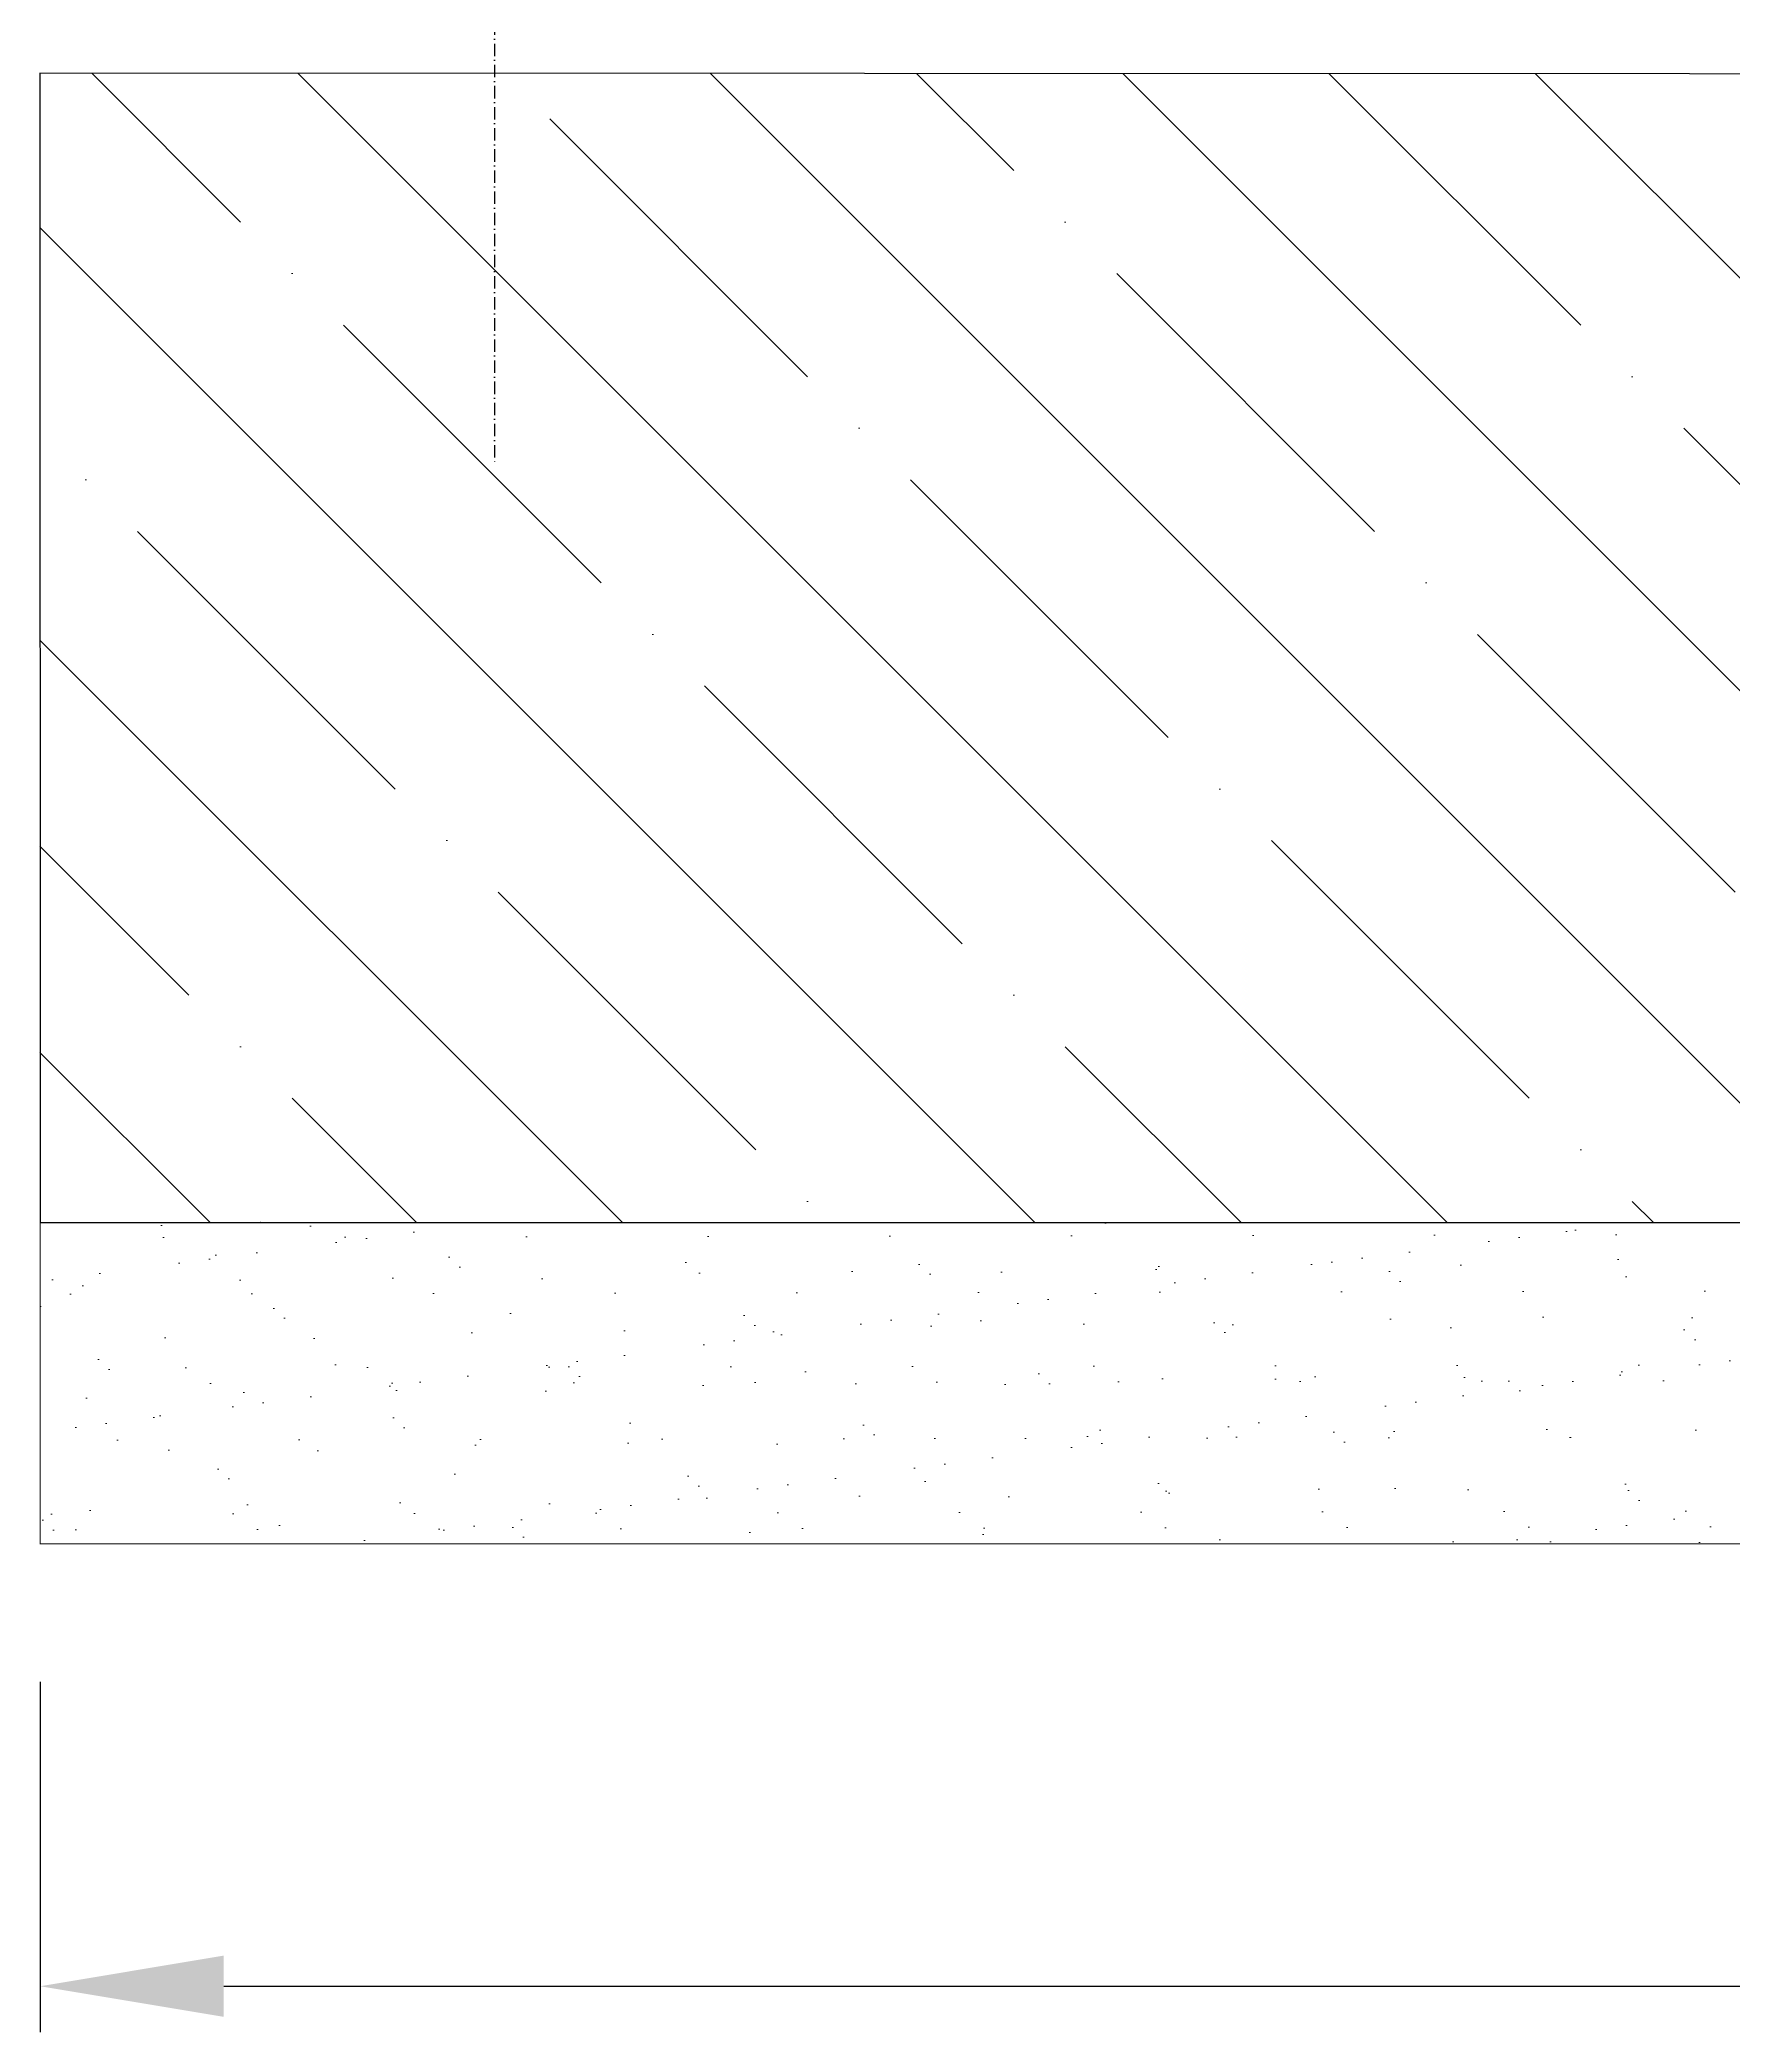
# Model space of a CAD drawing. Header units: millimetres. Extents: x 22162 to 28102, y 3160 to 7360.
# Drawn here: x 23377.9 to 23746.5, y 5088.8 to 5522.7 of the extents above; entities that cross this region are included whole.
import ezdxf

# ---------------------------------------------------------------- set-up
doc = ezdxf.new("R2010")
doc.units = ezdxf.units.MM
doc.header["$LTSCALE"] = 0.3
doc.linetypes.add('DashDot', pattern=[15, 9, -3, 0, -3])
doc.layers.add('SRAFY', color=251, linetype='Continuous', lineweight=13)
doc.styles.add('SEACAD_Arial', font='arial.ttf', dxfattribs={"width": 0.8})
doc.dimstyles.new('ISO-25', dxfattribs={"dimtxt": 1.6, "dimasz": 2, "dimexe": 0.5, "dimexo": 1.5, "dimtad": 1, "dimdec": 0, "dimtxsty": 'SEACAD_Arial', "dimcen": 2, "dimadec": 0, "dimazin": 0, "dimtfac": 1, "dimtdec": 0, "dimtmove": 0, "dimatfit": 3, "dimfxl": 1, "dimarcsym": 0})

# ---------------------------------------------------------------- blocks, each defined once
blk = doc.blocks.new('*D134')
at = {"color": 0, "lineweight": -2, "transparency": 16777216}
for p, q in [((23377.96, 5165.14), (23377.96, 5088.83)), ((24276, 5165.13), (24276, 5088.83)), ((23417.96, 5098.83), (24236, 5098.83))]:
    blk.add_line(p, q, dxfattribs=at)
at = {"color": 0, "transparency": 16777216}
for points in [[(23417.96, 5105.5), (23417.96, 5092.17), (23377.96, 5098.83)], [(24236, 5105.5), (24236, 5092.17), (24276, 5098.83)]]:
    blk.add_solid(points, dxfattribs=at)
at = {"layer": 'Defpoints', "color": 0, "transparency": 16777216}
for p in [(23377.96, 5195.14), (24276, 5195.13), (24276, 5098.83)]:
    blk.add_point(p, dxfattribs=at)
at = {"color": 0, "transparency": 16777216, "insert": (23826.98, 5127.67), "char_height": 32, "attachment_point": 5, "style": 'SEACAD_Arial'}
blk.add_mtext('900', dxfattribs=at)

msp = doc.modelspace()

# ---------------------------------------------------------------- hatches: boundary and pattern name
at = {"layer": 'SRAFY'}
h = msp.add_hatch(dxfattribs=at)
h.set_pattern_fill('ANSI35', color=256, scale=10, angle=90)
h.set_pattern_definition([(135, (17988.515, 5.04), (-44.9013, -44.9013), []), (135, (17988.515, 49.944), (-44.9013, -44.9013), [79.375, -15.875, 0, -15.875])])
h.paths.add_polyline_path([(24276, 5515.13), (23452.92, 5515.44), (23452.92, 5265.13), (24125.93, 5265.13), (24125.93, 5265.16, -0.999998), (24125.93, 5265.14), (24276, 5265.13)])
h.paths.add_polyline_path([(23452.92, 5515.44), (23377.91, 5515.46), (23377.95, 5265.13), (23425.93, 5265.14, -2.414216), (23425.94, 5265.15), (23425.94, 5265.13), (23452.92, 5265.13)])
h = msp.add_hatch(dxfattribs=at)
h.set_pattern_fill('AR-SAND', color=256, scale=0.5)
h.set_pattern_definition([(37.5, (17988.515, 5.042), (-0.800016, 24.47066), [0, -19.304, 0, -21.59, 0, -20.6375]), (7.5, (17988.515, 5.042), (22.47616, 35.84126), [0, -10.414, 0, -17.399, 0, -6.6675]), (327.5, (17972.894, 5.042), (39.54962, 0.07186), [0, -6.35, 0, -22.86, 0, -29.845]), (317.5, (17972.894, 5.042), (38.17782, 11.14647), [0, -3.175, 0, -14.986, 0, -17.145])])
h.paths.add_polyline_path([(24276, 5195.16), (24276, 5265.15), (23377.96, 5265.15), (23377.95, 5195.16)])

# ---------------------------------------------------------------- linework, layer by layer
at = {"linetype": 'DashDot', "lineweight": 30}
msp.add_line((23476.92, 5641.49), (23476.92, 5430.83), dxfattribs=at)
msp.add_lwpolyline([(23377.95, 5265.13), (24276, 5265.13), (24276, 5515.13), (23377.91, 5515.46)], close=True)
at = {"color": 7, "linetype": 'Continuous'}
msp.add_circle((23425.93, 5265.15), 0.01, dxfattribs=at)
at = {"layer": 'SRAFY'}
for p, q in [((23377.97, 5265.13), (23377.96, 5195.14)), ((23377.96, 5195.16), (24276, 5195.16))]:
    msp.add_line(p, q, dxfattribs=at)

# ---------------------------------------------------------------- dimensions: what is measured, and where the dimension line sits
dim = msp.add_linear_dim(base=(24276, 5098.83), p1=(23377.96, 5195.14), p2=(24276, 5195.13), dimstyle='ISO-25', override={"dimscale": 0, "dimrnd": 10, "dimtix": 0, "dimtofl": 1, "dimtmove": 0, "dimatfit": 3})
dim.commit()
dim.dimension.update_dxf_attribs({"geometry": '*D134', "text_midpoint": (23826.98, 5127.67)})

doc.saveas('drawing.dxf')
